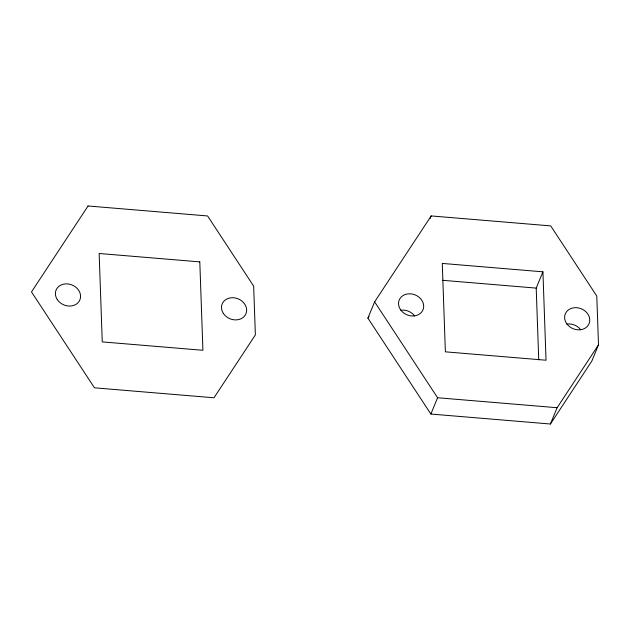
<?xml version="1.0" encoding="UTF-8"?>
<svg xmlns="http://www.w3.org/2000/svg" width="630" height="630" viewBox="0 0 630 630"><rect width="100%" height="100%" fill="white"/><g stroke="black" fill="none" stroke-linecap="round" stroke-linejoin="round"><path stroke-width="0.94" d="M367.912 318.142L374.622 301.857L431.188 215.925L550.715 225.894L596.783 296.053L598.5 344.854L591.783 361.147L550.407 424.014L430.873 414.044L367.912 318.142L368.991 316.512M430.07 218.641L431.188 215.925M430.873 414.044L437.59 397.75L374.622 301.857M538.737 359.817L536.209 288.107L542.926 271.821L442.268 263.427L445.378 351.831L546.037 360.218L542.926 271.821M550.407 424.014L557.117 407.72L598.5 344.854M442.394 280.287L536.209 288.107M437.59 397.75L557.117 407.72M400.767 310.243A12.868 10.773 22.4 0 1 414.642 315.921M566.85 324.096A12.868 10.773 22.4 0 1 580.726 329.773M88.066 205.986L31.5 291.918L94.468 387.82L213.995 397.782L255.378 334.924L253.654 286.114L207.593 215.956L88.066 205.986M199.804 261.883L99.146 253.488L102.257 341.893L202.915 350.288L199.804 261.883M57.283 299.581A12.868 10.773 22.4 0 0 79.081 301.4A12.868 10.773 22.4 0 0 67.599 283.909A12.868 10.773 22.4 0 0 57.283 299.581M223.366 313.425A12.868 10.773 22.4 0 0 245.164 315.244A12.868 10.773 22.4 0 0 233.683 297.762A12.868 10.773 22.4 0 0 223.366 313.425M400.412 309.511A12.868 10.773 22.4 0 0 422.202 311.33A12.868 10.773 22.4 0 0 410.721 293.848A12.868 10.773 22.4 0 0 400.412 309.511M566.496 323.363A12.868 10.773 22.4 0 0 588.286 325.182A12.868 10.773 22.4 0 0 576.804 307.7A12.868 10.773 22.4 0 0 566.496 323.363"/></g></svg>
